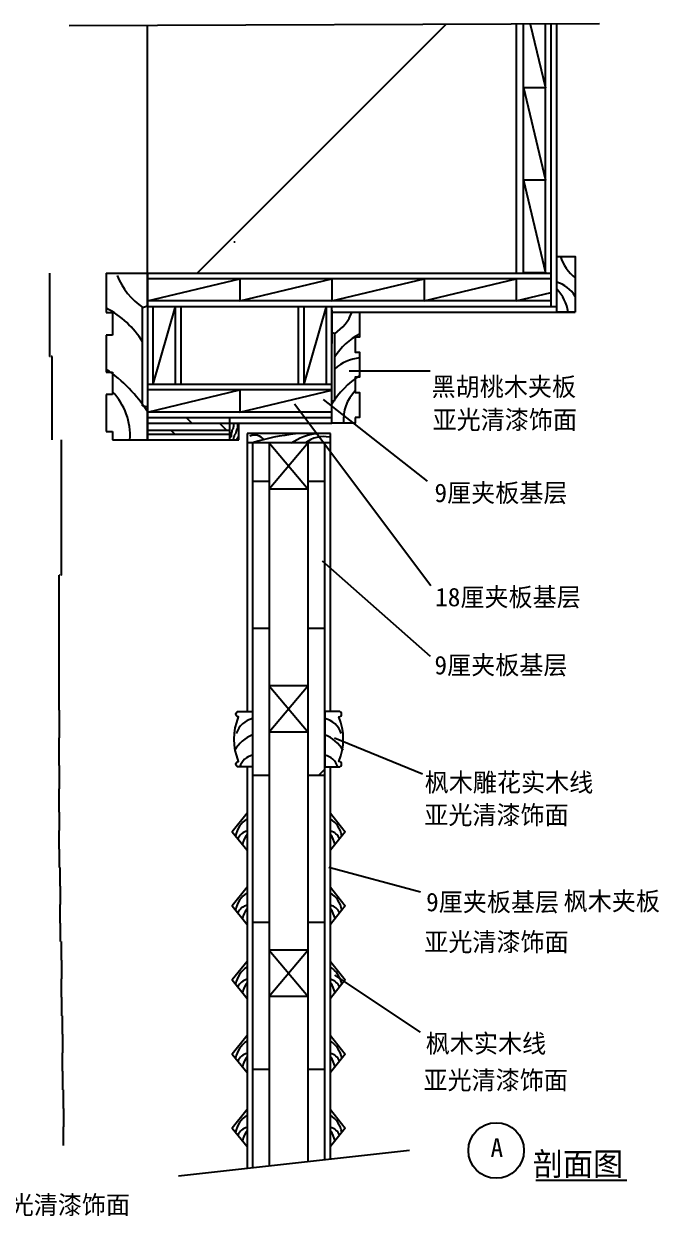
# Model space of a CAD drawing. Header units: metres. Extents: x 136 to 3593, y 168 to 4706.
# Drawn here: x 2221 to 3593, y 1906 to 4481 of the extents above; entities that cross this region are included whole.
import ezdxf

# ---------------------------------------------------------------- set-up
doc = ezdxf.new("R2010")
doc.units = ezdxf.units.M
for name, color, linetype in [('2', 2, 'Continuous'), ('3', 3, 'Continuous'), ('4', 4, 'Continuous'), ('7', 7, 'Continuous'), ('BH', 3, 'Continuous'), ('DIM', 3, 'Continuous'), ('TEXT', 3, 'Continuous')]:
    doc.layers.add(name, color=color, linetype=linetype)
doc.dimstyles.get("Standard").update_dxf_attribs({"dimtxt": 2.5, "dimasz": 2.5, "dimexe": 1.25, "dimexo": 0.625, "dimtad": 1, "dimcen": 2.5, "dimazin": 3, "dimtfac": 1, "dimtmove": 0, "dimatfit": 3})

# ---------------------------------------------------------------- blocks, each defined once
blk = doc.blocks.new('*D24')
for p, q in [((2296.96, 2878.69), (2296.96, 2828.54)), ((2296.71, 2828.54), (2296.46, 2828.54)), ((2296.96, 2778.39), (2296.96, 2828.54)), ((2296.96, 2828.54), (2296.96, 2828.54)), ((2297.21, 2828.54), (2297.46, 2828.54))]:
    blk.add_line(p, q)
at = {"layer": 'Defpoints'}
for p in [(2296.96, 2878.69), (2296.96, 2828.54), (2296.96, 2778.39)]:
    blk.add_point(p, dxfattribs=at)
at = {"layer": 'DIM', "insert": (2296.96, 2829.665), "char_height": 1, "attachment_point": 5}
blk.add_mtext('25', dxfattribs=at)
blk = doc.blocks.new('*D25')
for p, q in [((2306.17, 2138.39), (2306.17, 2098.39)), ((2305.92, 2098.39), (2305.67, 2098.39)), ((2306.17, 2058.39), (2306.17, 2098.39)), ((2306.17, 2098.39), (2306.17, 2098.39)), ((2306.42, 2098.39), (2306.67, 2098.39))]:
    blk.add_line(p, q)
at = {"layer": 'Defpoints'}
for p in [(2306.17, 2138.39), (2306.17, 2098.39), (2306.17, 2058.39)]:
    blk.add_point(p, dxfattribs=at)
at = {"layer": 'DIM', "insert": (2306.17, 2099.515), "char_height": 1, "attachment_point": 5}
blk.add_mtext('20', dxfattribs=at)
blk = doc.blocks.new('*D26')
for p, q in [((2301.57, 2458.39), (2301.57, 2418.39)), ((2301.32, 2418.39), (2301.07, 2418.39)), ((2301.57, 2378.39), (2301.57, 2418.39)), ((2301.57, 2418.39), (2301.57, 2418.39)), ((2301.82, 2418.39), (2302.07, 2418.39))]:
    blk.add_line(p, q)
at = {"layer": 'Defpoints'}
for p in [(2301.57, 2458.39), (2301.57, 2418.39), (2301.57, 2378.39)]:
    blk.add_point(p, dxfattribs=at)
at = {"layer": 'DIM', "insert": (2301.57, 2419.515), "char_height": 1, "attachment_point": 5}
blk.add_mtext('20', dxfattribs=at)
blk = doc.blocks.new('*D27')
for p, q in [((2301.57, 2378.39), (2301.57, 2338.39)), ((2301.82, 2338.39), (2303.62, 2338.39)), ((2303.87, 2298.39), (2303.87, 2338.39))]:
    blk.add_line(p, q)
at = {"layer": 'Defpoints'}
for p in [(2301.57, 2378.39), (2301.57, 2338.39), (2303.87, 2298.39)]:
    blk.add_point(p, dxfattribs=at)
at = {"layer": 'DIM', "insert": (2302.72, 2339.515), "char_height": 1, "attachment_point": 5}
blk.add_mtext('20', dxfattribs=at)
blk = doc.blocks.new('*D28')
for p, q in [((2303.87, 2298.39), (2303.87, 2258.39)), ((2303.62, 2258.39), (2303.37, 2258.39)), ((2303.87, 2218.39), (2303.87, 2258.39)), ((2303.87, 2258.39), (2303.87, 2258.39)), ((2304.12, 2258.39), (2304.37, 2258.39))]:
    blk.add_line(p, q)
at = {"layer": 'Defpoints'}
for p in [(2303.87, 2298.39), (2303.87, 2258.39), (2303.87, 2218.39)]:
    blk.add_point(p, dxfattribs=at)
at = {"layer": 'DIM', "insert": (2303.87, 2259.515), "char_height": 1, "attachment_point": 5}
blk.add_mtext('20', dxfattribs=at)
blk = doc.blocks.new('*D29')
for p, q in [((2303.87, 2218.39), (2303.87, 2178.39)), ((2304.12, 2178.39), (2305.92, 2178.39)), ((2306.17, 2138.39), (2306.17, 2178.39))]:
    blk.add_line(p, q)
at = {"layer": 'Defpoints'}
for p in [(2303.87, 2218.39), (2303.87, 2178.39), (2306.17, 2138.39)]:
    blk.add_point(p, dxfattribs=at)
at = {"layer": 'DIM', "insert": (2305.02, 2179.515), "char_height": 1, "attachment_point": 5}
blk.add_mtext('20', dxfattribs=at)
blk = doc.blocks.new('*D30')
for p, q in [((2296.96, 2778.39), (2296.96, 2738.39)), ((2296.71, 2738.39), (2296.46, 2738.39)), ((2296.96, 2698.39), (2296.96, 2738.39)), ((2296.96, 2738.39), (2296.96, 2738.39)), ((2297.21, 2738.39), (2297.46, 2738.39))]:
    blk.add_line(p, q)
at = {"layer": 'Defpoints'}
for p in [(2296.96, 2778.39), (2296.96, 2738.39), (2296.96, 2698.39)]:
    blk.add_point(p, dxfattribs=at)
at = {"layer": 'DIM', "insert": (2296.96, 2739.515), "char_height": 1, "attachment_point": 5}
blk.add_mtext('20', dxfattribs=at)
blk = doc.blocks.new('*D31')
for p, q in [((2296.96, 2698.39), (2296.96, 2658.39)), ((2297.21, 2658.39), (2299.02, 2658.39)), ((2299.27, 2618.39), (2299.27, 2658.39))]:
    blk.add_line(p, q)
at = {"layer": 'Defpoints'}
for p in [(2296.96, 2698.39), (2296.96, 2658.39), (2299.27, 2618.39)]:
    blk.add_point(p, dxfattribs=at)
at = {"layer": 'DIM', "insert": (2298.115, 2659.515), "char_height": 1, "attachment_point": 5}
blk.add_mtext('20', dxfattribs=at)
blk = doc.blocks.new('*D32')
for p, q in [((2299.27, 2618.39), (2299.27, 2578.39)), ((2299.02, 2578.39), (2298.77, 2578.39)), ((2299.27, 2538.39), (2299.27, 2578.39)), ((2299.27, 2578.39), (2299.27, 2578.39)), ((2299.52, 2578.39), (2299.77, 2578.39))]:
    blk.add_line(p, q)
at = {"layer": 'Defpoints'}
for p in [(2299.27, 2618.39), (2299.27, 2578.39), (2299.27, 2538.39)]:
    blk.add_point(p, dxfattribs=at)
at = {"layer": 'DIM', "insert": (2299.27, 2579.515), "char_height": 1, "attachment_point": 5}
blk.add_mtext('20', dxfattribs=at)
blk = doc.blocks.new('*D33')
for p, q in [((2299.27, 2538.39), (2299.27, 2498.39)), ((2299.52, 2498.39), (2301.32, 2498.39)), ((2301.57, 2458.39), (2301.57, 2498.39))]:
    blk.add_line(p, q)
at = {"layer": 'Defpoints'}
for p in [(2299.27, 2538.39), (2299.27, 2498.39), (2301.57, 2458.39)]:
    blk.add_point(p, dxfattribs=at)
at = {"layer": 'DIM', "insert": (2300.42, 2499.515), "char_height": 1, "attachment_point": 5}
blk.add_mtext('20', dxfattribs=at)
blk = doc.blocks.new('*D34')
for p, q in [((2301.37, 3582.19), (2301.37, 3290.28)), ((2297.665, 3290.28), (2296.71, 3290.28)), ((2296.96, 2998.38), (2296.96, 3290.28)), ((2301.62, 3290.28), (2300.665, 3290.28))]:
    blk.add_line(p, q)
at = {"layer": 'Defpoints'}
for p in [(2301.37, 3582.19), (2301.37, 3290.28), (2296.96, 2998.38)]:
    blk.add_point(p, dxfattribs=at)
at = {"layer": 'DIM', "insert": (2299.165, 3290.28), "char_height": 1, "attachment_point": 5}
blk.add_mtext('150', dxfattribs=at)
blk = doc.blocks.new('*D35')
for p, q in [((2296.96, 2998.38), (2296.96, 2938.54)), ((2296.71, 2938.54), (2296.46, 2938.54)), ((2296.96, 2878.69), (2296.96, 2938.54)), ((2296.96, 2938.54), (2296.96, 2938.54)), ((2297.21, 2938.54), (2297.46, 2938.54))]:
    blk.add_line(p, q)
at = {"layer": 'Defpoints'}
for p in [(2296.96, 2998.38), (2296.96, 2938.54), (2296.96, 2878.69)]:
    blk.add_point(p, dxfattribs=at)
at = {"layer": 'DIM', "insert": (2296.96, 2939.665), "char_height": 1, "attachment_point": 5}
blk.add_mtext('30', dxfattribs=at)
blk = doc.blocks.new('*D36')
for p, q in [((2276.32, 3942.19), (2276.32, 3762.19)), ((2277.845, 3762.19), (2276.07, 3762.19)), ((2281.62, 3762.19), (2279.845, 3762.19)), ((2281.37, 3582.19), (2281.37, 3762.19))]:
    blk.add_line(p, q)
at = {"layer": 'Defpoints'}
for p in [(2276.32, 3942.19), (2281.37, 3762.19), (2281.37, 3582.19)]:
    blk.add_point(p, dxfattribs=at)
at = {"layer": 'BH', "insert": (2278.845, 3762.19), "char_height": 1, "attachment_point": 5}
blk.add_mtext('90', dxfattribs=at)

msp = doc.modelspace()

# ---------------------------------------------------------------- hatches: boundary and pattern name
at = {"layer": 'BH'}
h = msp.add_hatch(dxfattribs=at)
h.set_pattern_fill('AR-CONC', scale=20)
h.paths.add_polyline_path([(2487.66, 4476.69), (2487.34, 3957.1), (2487.35, 3942.21), (3284.33, 3942.21), (3284.33, 4479.9)])
h = msp.add_hatch(dxfattribs=at)
h.set_pattern_fill('ANSI31', scale=300)
h.paths.add_polyline_path([(3284.33, 4479.9), (2487.66, 4476.69), (2487.34, 3957.1), (2487.35, 3942.21), (3284.33, 3942.21)])
h = msp.add_hatch(dxfattribs=at)
h.set_pattern_fill('DOLMIT', scale=50)
h.paths.add_polyline_path([(2714.73, 2010.45), (2750.73, 2014.42), (2750.73, 3575.76), (2714.73, 3575.76)])
h = msp.add_hatch(dxfattribs=at)
h.set_pattern_fill('DOLMIT', scale=50)
h.paths.add_polyline_path([(2834.73, 2023.67), (2870.73, 2027.63), (2870.73, 3575.76), (2834.73, 3575.76)])

# ---------------------------------------------------------------- linework, layer by layer
at = {"layer": '2'}
for p, q in [((2487.33, 3942.21), (2487.66, 4476.69)), ((3284.33, 3942.21), (3284.33, 4479.9)), ((2487.33, 3942.21), (3284.33, 3942.21))]:
    msp.add_line(p, q, dxfattribs=at)
at = {"layer": '3'}
for p, q in [((2671.38, 3605.4), (2670.92, 3604.47)), ((2671.84, 3605.86), (2671.38, 3605.4)), ((2672.3, 3606.32), (2671.84, 3605.86)), ((2672.77, 3608.17), (2672.3, 3607.25)), ((2672.3, 3607.25), (2672.3, 3606.32)), ((2673.23, 3610.95), (2672.77, 3609.56)), ((2672.77, 3609.56), (2672.77, 3608.17)), ((2673.23, 3616.96), (2673.69, 3616.04)), ((2673.69, 3613.73), (2673.23, 3613.26)), ((2673.23, 3613.26), (2673.23, 3610.95)), ((2673.69, 3616.04), (2673.69, 3613.73)), ((2681.1, 3606.32), (2680.64, 3604.93)), ((2681.57, 3607.25), (2681.1, 3606.32)), ((2682.03, 3608.17), (2681.57, 3607.25)), ((2682.03, 3616.96), (2682.03, 3608.17)), ((2667.21, 3588.28), (2667.21, 3587.81)), ((2667.67, 3588.28), (2667.21, 3588.28)), ((2667.67, 3588.74), (2667.67, 3588.28)), ((2668.14, 3588.74), (2667.67, 3588.74)), ((2668.6, 3595.22), (2668.14, 3594.75)), ((2668.14, 3594.75), (2668.14, 3588.74)), ((2669.06, 3597.07), (2668.6, 3596.14)), ((2668.6, 3596.14), (2668.6, 3595.22)), ((2669.53, 3599.38), (2669.06, 3597.99)), ((2669.06, 3597.99), (2669.06, 3597.07)), ((2669.99, 3601.69), (2669.53, 3600.31)), ((2669.53, 3600.31), (2669.53, 3599.38)), ((2670.45, 3603.55), (2669.99, 3602.62)), ((2669.99, 3602.62), (2669.99, 3601.69)), ((2670.92, 3604.47), (2670.45, 3604.01)), ((2670.45, 3604.01), (2670.45, 3603.55)), ((2672.3, 3583.19), (2671.84, 3582.72)), ((2671.84, 3582.72), (2671.84, 3582.26)), ((2672.77, 3584.11), (2672.3, 3583.65)), ((2672.3, 3583.65), (2672.3, 3583.19)), ((2673.23, 3585.04), (2672.77, 3584.57)), ((2672.77, 3584.57), (2672.77, 3584.11)), ((2674.16, 3588.74), (2673.23, 3585.96)), ((2673.23, 3585.96), (2673.23, 3585.04)), ((2674.62, 3590.13), (2674.16, 3588.74)), ((2675.08, 3591.05), (2674.62, 3590.13)), ((2675.55, 3592.44), (2675.08, 3591.98)), ((2675.08, 3591.98), (2675.08, 3591.05)), ((2676.01, 3593.37), (2675.55, 3592.9)), ((2675.55, 3592.9), (2675.55, 3592.44)), ((2676.47, 3593.83), (2676.01, 3593.37)), ((2676.94, 3594.75), (2676.47, 3593.83)), ((2677.4, 3595.22), (2676.94, 3594.75)), ((2677.86, 3596.14), (2677.4, 3595.68)), ((2677.4, 3595.68), (2677.4, 3595.22)), ((2678.32, 3597.53), (2677.86, 3596.6)), ((2677.86, 3596.6), (2677.86, 3596.14)), ((2678.79, 3600.31), (2678.32, 3598.92)), ((2678.32, 3598.92), (2678.32, 3597.53)), ((2679.25, 3601.23), (2678.79, 3600.31)), ((2679.71, 3602.62), (2679.25, 3602.16)), ((2679.25, 3602.16), (2679.25, 3601.23)), ((2679.71, 3583.19), (2679.25, 3582.26)), ((2680.18, 3603.55), (2679.71, 3602.62)), ((2680.18, 3583.65), (2679.71, 3583.19)), ((2680.64, 3604.93), (2680.18, 3604.01)), ((2680.18, 3604.01), (2680.18, 3603.55)), ((2680.64, 3584.57), (2680.18, 3583.65)), ((2681.1, 3585.5), (2680.64, 3584.57)), ((2682.03, 3586.43), (2681.1, 3585.5)), ((2682.95, 3587.81), (2682.03, 3586.43)), ((2684.34, 3588.74), (2682.95, 3587.81)), ((2684.81, 3589.2), (2684.34, 3588.74))]:
    msp.add_line(p, q, dxfattribs=at)
at = {"layer": '4'}
for p, q in [((3371.33, 3858.9), (3371.33, 4480.25)), ((2398.56, 3942.19), (2398.56, 3857.31)), ((2398.56, 3942.19), (2487.33, 3942.19)), ((2487.33, 3871.46), (2487.33, 3942.21)), ((2476.96, 3867.76), (2487.33, 3871.46)), ((2476.96, 3655.87), (2476.96, 3867.76)), ((2885.44, 3618.19), (2885.44, 3870.22)), ((2398.56, 3857.31), (2411.88, 3857.31)), ((2411.88, 3857.31), (2411.88, 3808.5)), ((2885.44, 3858.22), (3287.33, 3858.22)), ((3287.33, 3858.22), (3411.33, 3858.2)), ((2398.56, 3808.5), (2398.56, 3728.63)), ((2411.88, 3808.5), (2398.56, 3808.5)), ((2398.56, 3728.63), (2411.88, 3728.63)), ((2411.88, 3728.63), (2411.88, 3679.81)), ((2398.56, 3679.81), (2398.56, 3599.94)), ((2411.88, 3679.81), (2398.56, 3679.81)), ((2487.33, 3652.42), (2476.96, 3655.87)), ((2487.33, 3582.19), (2487.33, 3652.42)), ((2665.17, 3582.19), (2665.17, 3630.19)), ((2665.17, 3618.19), (2885.44, 3618.19)), ((2685.17, 3582.19), (2685.17, 3618.19)), ((2398.56, 3599.94), (2411.88, 3599.94)), ((2411.88, 3599.94), (2411.88, 3582.19)), ((2411.88, 3582.19), (2487.33, 3582.19)), ((2483.54, 3582.19), (2685.17, 3582.19)), ((2702.73, 3595.76), (2702.73, 2995.76)), ((2880.54, 3595.76), (2702.73, 3595.76)), ((2882.73, 3595.76), (2703.32, 3595.76)), ((2882.73, 2995.76), (2882.73, 3595.76)), ((2702.73, 2875.76), (2702.73, 2009.13)), ((2882.73, 2028.95), (2882.73, 2875.76))]:
    msp.add_line(p, q, dxfattribs=at)
for points in [[(3411.33, 3858.19), (3371.33, 3858.19), (3371.33, 3978.19), (3411.33, 3978.19)], [(2936.45, 3630.19), (2936.45, 3618.19), (2885.44, 3618.19), (2885.44, 3665.67), (2892.45, 3668), (2892.45, 3811.25), (2885.44, 3813.76), (2885.44, 3858.22), (2945.45, 3858.19), (2945.45, 3804.19), (2936.45, 3804.19), (2936.45, 3771.19), (2945.45, 3771.19), (2945.45, 3717.19), (2936.45, 3717.19), (2936.45, 3684.19), (2945.45, 3684.19), (2945.45, 3630.19)]]:
    msp.add_lwpolyline(points, close=True, dxfattribs=at)
for points in [[(2885.44, 3862.19), (2885.44, 3790.19)], [(2702.73, 2775.76), (2670.73, 2735.76), (2702.73, 2695.76)], [(2882.73, 2775.76), (2914.73, 2735.76), (2882.73, 2695.76)], [(2702.73, 2615.76), (2670.73, 2575.76), (2702.73, 2535.76)], [(2882.73, 2615.76), (2914.73, 2575.76), (2882.73, 2535.76)], [(2702.73, 2455.76), (2670.73, 2415.76), (2702.73, 2375.76)], [(2882.73, 2455.76), (2914.73, 2415.76), (2882.73, 2375.76)], [(2702.73, 2295.76), (2670.73, 2255.76), (2702.73, 2215.76)], [(2882.73, 2295.76), (2914.73, 2255.76), (2882.73, 2215.76)], [(2702.73, 2135.76), (2670.73, 2095.76), (2702.73, 2055.76)], [(2882.73, 2135.76), (2914.73, 2095.76), (2882.73, 2055.76)]]:
    msp.add_lwpolyline(points, dxfattribs=at)
for points in [[(2684.51, 2995.76), (2714.73, 2995.76), (2714.73, 2875.76), (2684.51, 2875.76, -1), (2684.51, 2887.76, -0.2), (2684.51, 2983.76, -1)], [(2900.95, 2995.76), (2870.73, 2995.76), (2870.73, 2875.76), (2900.95, 2875.76, 1), (2900.95, 2887.76, 0.2), (2900.95, 2983.76, 1)]]:
    msp.add_lwpolyline(points, format="xyb", close=True, dxfattribs=at)
at = {"layer": '7'}
for p, q in [((3359.33, 3870.21), (3359.33, 4480.2)), ((2487.35, 3942.21), (2487.33, 3582.19)), ((2487.33, 3870.22), (3371.33, 3870.21)), ((2559.35, 3870.22), (2559.34, 3702.19)), ((2813.44, 3702.19), (2813.44, 3870.22)), ((2487.33, 3702.19), (2885.44, 3702.19)), ((2487.33, 3630.19), (2885.44, 3630.19)), ((2487.33, 3594.19), (2665.17, 3594.19)), ((2882.73, 3575.76), (2702.73, 3575.76)), ((2714.73, 3575.76), (2714.73, 2010.45)), ((2750.73, 3575.76), (2750.73, 2014.42)), ((2834.73, 3575.76), (2750.73, 3475.76)), ((2750.73, 3575.76), (2834.73, 3475.76)), ((2834.73, 2023.67), (2834.73, 3575.76)), ((2870.73, 2027.63), (2870.73, 3575.76)), ((2834.73, 3475.76), (2750.73, 3475.76)), ((2750.73, 3051.05), (2834.73, 2951.05)), ((2834.73, 3051.05), (2750.73, 2951.05)), ((2834.73, 3051.05), (2750.73, 3051.05)), ((2834.73, 2951.05), (2750.73, 2951.05)), ((2834.73, 2479.76), (2750.73, 2379.76)), ((2750.73, 2479.76), (2834.73, 2379.76)), ((2834.73, 2479.76), (2750.73, 2479.76)), ((2834.73, 2379.76), (2750.73, 2379.76))]:
    msp.add_line(p, q, dxfattribs=at)
at = {"layer": 'BH'}
for p, q in [((3299.33, 3942.21), (3299.33, 4479.96)), ((3347.49, 3942.25), (3347.33, 4480.15)), ((3284.33, 3942.21), (3359.33, 3942.21)), ((2885.44, 3930.21), (2487.33, 3930.21)), ((3359.33, 3930.21), (2885.43, 3930.21)), ((3283.53, 3929.76), (3283.53, 3882.21)), ((2885.44, 3882.21), (2487.33, 3882.21)), ((2547.35, 3870.22), (2499.35, 3702.19)), ((2499.35, 3870.22), (2499.35, 3702.19)), ((2547.35, 3870.22), (2547.34, 3702.19)), ((2825.44, 3870.22), (2825.44, 3702.19)), ((2873.44, 3870.22), (2825.44, 3702.19)), ((2873.44, 3870.22), (2873.44, 3702.19)), ((3359.33, 3882.21), (2885.43, 3882.21)), ((2885.42, 3690.18), (2487.32, 3690.18)), ((2885.42, 3642.18), (2487.32, 3642.18)), ((2665.17, 3617.15), (2487.33, 3617.15)), ((2583.94, 3617.15), (2570.9, 3630.19)), ((2658.94, 3602.15), (2643.94, 3617.15)), ((2665.17, 3602.15), (2487.33, 3602.15)), ((2546.9, 3594.19), (2538.94, 3602.15)), ((2554.69, 1992.83), (3053.32, 2047.73))]:
    msp.add_line(p, q, dxfattribs=at)
for points in [[(3314.26, 4480.02), (3347.33, 4342.19), (3299.33, 4342.19)], [(3299.33, 4342.9), (3347.33, 4142.9), (3299.33, 4142.9), (3347.33, 3942.9), (3299.33, 3942.9)], [(2487.33, 3882.21), (2687.33, 3930.21), (2687.33, 3882.21), (2885.44, 3929.76)], [(2885.43, 3882.21), (3085.43, 3930.21), (3085.43, 3882.21), (3283.53, 3929.76)], [(3283.53, 3882.21), (3359.33, 3900.4)], [(2487.32, 3642.18), (2687.32, 3690.18), (2687.32, 3642.18), (2885.42, 3689.72)]]:
    msp.add_lwpolyline(points, dxfattribs=at)
for centre, radius, start, end in [((3474.93, 4010.23), 100.88, 198.51, 230.92), ((2560.64, 3991.32), 148.62, 201.4, 236.07), ((3352.89, 3857.8), 67.69, 30.3, 74.19), ((3306.56, 3843.9), 90.91, 9.05, 44.56), ((2308.39, 3690.35), 197.82, 31.55, 62.88), ((2835.88, 3894.79), 100.48, 303.93, 338.6), ((3006.41, 3691.31), 133.74, 117.12, 148.45), ((2230.1, 3482.79), 302.83, 31.85, 56.2), ((2954.06, 3668.65), 90.94, 95.44, 132.66), ((3059.34, 3550.99), 204.73, 123.8, 148.15), ((2314.99, 3591.95), 134.97, 355.85, 44.12), ((3001.95, 3624.79), 91.25, 135.88, 184.15), ((2718.45, 3564.63), 27.5, 39.78, 110.62), ((2861.44, 3103.78), 494.25, 96.28, 107.27), ((2864.05, 3480.75), 114.85, 95.5, 124.97), ((2868.06, 3526), 63.13, 78.67, 128.35), ((2725.26, 2933.13), 48.22, 102.61, 161.8), ((2860.2, 2933.13), 48.22, 18.2, 77.39), ((2745.98, 2869.03), 82.25, 112.33, 149.01), ((2839.48, 2869.03), 82.25, 30.99, 67.67), ((2721.28, 2865.95), 35.56, 100.61, 163.98), ((2864.18, 2865.95), 35.56, 16.02, 79.39), ((2734.03, 2716.01), 57.01, 123.31, 169.25), ((2851.43, 2716.01), 57.01, 10.75, 56.69), ((2709.09, 2709.35), 28.41, 102.93, 156.93), ((2742.54, 2698.27), 50.66, 141.79, 168.79), ((2842.92, 2698.27), 50.66, 11.21, 38.21), ((2876.37, 2709.35), 28.41, 23.07, 77.07), ((2734.03, 2556.01), 57.01, 123.31, 169.25), ((2851.43, 2556.01), 57.01, 10.75, 56.69), ((2709.09, 2549.35), 28.41, 102.93, 156.93), ((2876.37, 2549.35), 28.41, 23.07, 77.07), ((2742.54, 2538.27), 50.66, 141.79, 168.79), ((2842.92, 2538.27), 50.66, 11.21, 38.21), ((2734.03, 2396.01), 57.01, 123.31, 169.25), ((2851.43, 2396.01), 57.01, 10.75, 56.69), ((2709.09, 2389.35), 28.41, 102.93, 156.93), ((2742.54, 2378.27), 50.66, 141.79, 168.79), ((2842.92, 2378.27), 50.66, 11.21, 38.21), ((2876.37, 2389.35), 28.41, 23.07, 77.07), ((2734.03, 2236.01), 57.01, 123.31, 169.25), ((2851.43, 2236.01), 57.01, 10.75, 56.69), ((2709.09, 2229.35), 28.41, 102.93, 156.93), ((2742.54, 2218.27), 50.66, 141.79, 168.79), ((2842.92, 2218.27), 50.66, 11.21, 38.21), ((2876.37, 2229.35), 28.41, 23.07, 77.07), ((2734.03, 2076.01), 57.01, 123.31, 169.25), ((2851.43, 2076.01), 57.01, 10.75, 56.69), ((2709.09, 2069.35), 28.41, 102.93, 156.93), ((2742.54, 2058.27), 50.66, 141.79, 168.79), ((2842.92, 2058.27), 50.66, 11.21, 38.21), ((2876.37, 2069.35), 28.41, 23.07, 77.07)]:
    msp.add_arc(centre, radius, start, end, dxfattribs=at)
at = {"layer": 'DIM'}
for p, q in [((3463.79, 4480.62), (2318.3, 4476.01)), ((2885.44, 3929.76), (2885.44, 3882.21))]:
    msp.add_line(p, q, dxfattribs=at)
at = {"layer": 'TEXT'}
msp.add_line((3326.65, 1983.23), (3522.57, 1983.23), dxfattribs=at)
msp.add_circle((3240.7, 2047.35), 60, dxfattribs=at)

# ---------------------------------------------------------------- texts
for s, height, p in [('A', 40, (3228.48, 2033.36)), ('剖面图', 50, (3319.75, 1993.3))]:
    msp.add_text(s, height=height, dxfattribs=at).set_placement(p)
at = {"layer": 'TEXT', "char_height": 40, "attachment_point": 1}
for s, insert in [('黑胡桃木夹板', (3101.16, 3716.9)), ('亚光清漆饰面', (3103.25, 3645.54)), ('9厘夹板基层', (3107.4, 3487.76)), ('18厘夹板基层', (3108.95, 3262.67)), ('9厘夹板基层', (3107.4, 3115.71)), ('枫木雕花实木线', (3086.3, 2862.28)), ('亚光清漆饰面', (3085.38, 2792.04)), ('9厘夹板基层', (3089.37, 2604.05)), ('枫木夹板', (3386.37, 2605.91)), ('亚光清漆饰面', (3085.38, 2517.75)), ('枫木实木线', (3088.61, 2298.37)), ('亚光清漆饰面', (3083.6, 2219.33)), ('亚光清漆饰面', (2137.98, 1949.93))]:
    msp.add_mtext(s, dxfattribs=dict(at, insert=insert))

# ---------------------------------------------------------------- dimensions: what is measured, and where the dimension line sits
at = {"layer": 'BH'}
dim = msp.add_linear_dim(base=(2281.37, 3762.19), p1=(2281.37, 3582.19), p2=(2276.32, 3942.19), text='90', dimstyle='Standard', dxfattribs=at)
dim.commit()
dim.dimension.update_dxf_attribs({"geometry": '*D36', "text_midpoint": (2278.845, 3762.19)})
at = {"layer": 'DIM'}
for base, p1, p2, text, picture, middle in [((2301.37, 3290.28), (2301.37, 3582.19), (2296.96, 2998.38), '150', '*D34', (2299.165, 3290.28)), ((2296.96, 2938.54), (2296.96, 2998.38), (2296.96, 2878.69), '30', '*D35', (2296.96, 2939.665)), ((2296.96, 2828.54), (2296.96, 2878.69), (2296.96, 2778.39), '25', '*D24', (2296.96, 2829.665)), ((2296.96, 2738.39), (2296.96, 2778.39), (2296.96, 2698.39), '20', '*D30', (2296.96, 2739.515)), ((2296.96, 2658.39), (2296.96, 2698.39), (2299.27, 2618.39), '20', '*D31', (2298.115, 2659.515)), ((2299.27, 2578.39), (2299.27, 2618.39), (2299.27, 2538.39), '20', '*D32', (2299.27, 2579.515)), ((2299.27, 2498.39), (2299.27, 2538.39), (2301.57, 2458.39), '20', '*D33', (2300.42, 2499.515)), ((2301.57, 2418.39), (2301.57, 2458.39), (2301.57, 2378.39), '20', '*D26', (2301.57, 2419.515)), ((2301.57, 2338.39), (2301.57, 2378.39), (2303.87, 2298.39), '20', '*D27', (2302.72, 2339.515)), ((2303.87, 2258.39), (2303.87, 2298.39), (2303.87, 2218.39), '20', '*D28', (2303.87, 2259.515)), ((2303.87, 2178.39), (2303.87, 2218.39), (2306.17, 2138.39), '20', '*D29', (2305.02, 2179.515)), ((2306.17, 2098.39), (2306.17, 2138.39), (2306.17, 2058.39), '20', '*D25', (2306.17, 2099.515))]:
    dim = msp.add_linear_dim(base=base, p1=p1, p2=p2, text=text, dimstyle='Standard', dxfattribs=at)
    dim.commit()
    dim.dimension.update_dxf_attribs({"geometry": picture, "text_midpoint": middle})

# ---------------------------------------------------------------- leaders
at = {"layer": 'BH'}
for points in [[(2923.23, 3731.09), (3098.41, 3731.09)], [(2891.35, 2938.57), (3081.63, 2861.06)], [(2879.45, 2659.53), (3077.12, 2606.02)], [(2891.59, 2426.35), (3076.16, 2302.6)]]:
    msp.add_leader(points, dimstyle='Standard', dxfattribs=at)
at = {"layer": 'DIM'}
for points in [[(2805.04, 3659.9), (3099.88, 3267.58)], [(2867.31, 3669.67), (3091.41, 3493.21)], [(2864.94, 3320.65), (3098.25, 3114.86)]]:
    msp.add_leader(points, dimstyle='Standard', dxfattribs=at)

doc.saveas('drawing.dxf')
